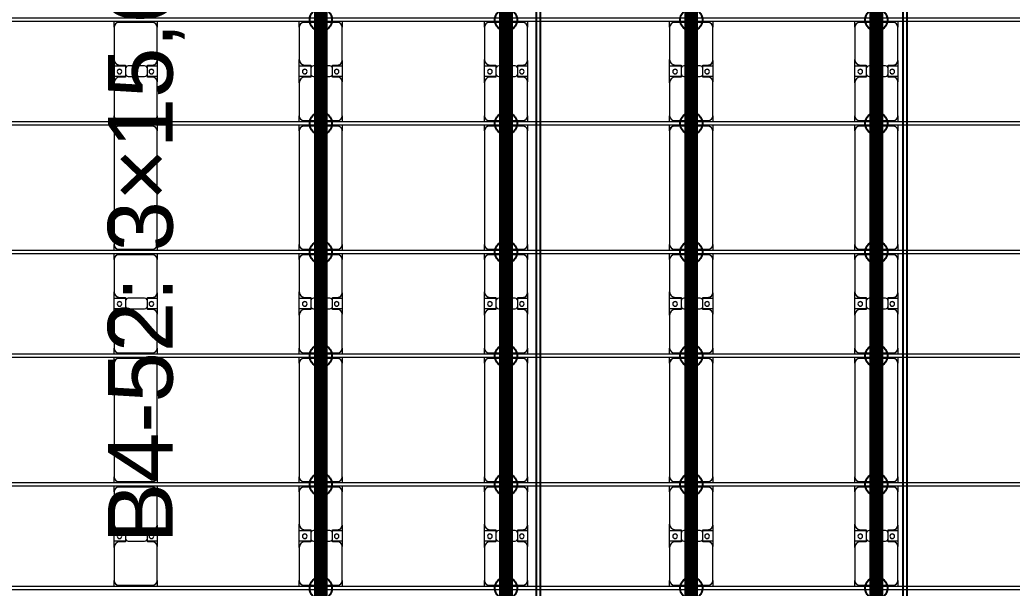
# Model space of a CAD drawing. Header units: millimetres. Extents: x -178706 to 107777, y -87310 to 933.
# Drawn here: x -14141 to -3425, y -75261 to -69121 of the extents above; entities that cross this region are included whole.
import ezdxf

# ---------------------------------------------------------------- set-up
doc = ezdxf.new("R2010")
doc.units = ezdxf.units.MM
doc.layers.add('A-GENM', color=13, linetype='Continuous', lineweight=9)
doc.layers.add('S-BEAM', color=12, linetype='Continuous', lineweight=9)
doc.layers.add('GC-GHI CHU', color=2, linetype='Continuous')
doc.layers.add('GC-HOP 40x60 GIA CUONG', color=1, linetype='Continuous')
doc.styles.add('GC_VN', font='arial.ttf')

# ---------------------------------------------------------------- blocks, each defined once
blk = doc.blocks.new('Dai phao do pin - DẢI PHAO ĐỠ PIN-15891-BỐ TRÍ KHUNG KẾT CẤU BÈ PIN 04')
at = {"layer": 'A-GENM', "color": 7}
for p, q in [((709, 242), (770, 242)), ((1130, 242), (770, 242)), ((1130, 242), (1312, 242)), ((1198, 242), (1380, 242)), ((1198, 118), (1198, 242)), ((1312, 242), (1312, 118)), ((1730, 242), (1380, 242)), ((1730, 242), (1789, 242)), ((1829, 242), (1890, 242)), ((3120, 242), (1890, 242)), ((3120, 242), (3179, 242)), ((3219, 242), (3280, 242)), ((3640, 242), (3280, 242)), ((3640, 242), (3822, 242)), ((3708, 242), (3890, 242)), ((3708, 118), (3708, 242)), ((3822, 242), (3822, 118)), ((4240, 242), (3890, 242)), ((4240, 242), (4299, 242)), ((4339, 242), (4400, 242)), ((5630, 242), (4400, 242)), ((5630, 242), (5689, 242)), ((5729, 242), (5790, 242)), ((6150, 242), (5790, 242)), ((6150, 242), (6332, 242)), ((6218, 242), (6400, 242)), ((6218, 118), (6218, 242)), ((6332, 242), (6332, 118)), ((6750, 242), (6400, 242)), ((6750, 242), (6809, 242)), ((720, 192), (720, -173)), ((1190, 118), (1190, 182)), ((1282, 118), (1190, 118)), ((1320, 118), (1228, 118)), ((1320, 182), (1320, 118)), ((1780, -173), (1780, 192)), ((1840, 192), (1840, -173)), ((3170, -173), (3170, 192)), ((3230, 192), (3230, -173)), ((3700, 118), (3700, 182)), ((3792, 118), (3700, 118)), ((3830, 118), (3738, 118)), ((3830, 182), (3830, 118)), ((4290, -173), (4290, 192)), ((4350, 192), (4350, -173)), ((5680, -173), (5680, 192)), ((5740, 192), (5740, -173)), ((6210, 118), (6210, 182)), ((6302, 118), (6210, 118)), ((6340, 118), (6248, 118)), ((6340, 182), (6340, 118)), ((6800, -173), (6800, 192)), ((1198, 88), (1198, -88)), ((1312, -88), (1312, 88)), ((3708, 88), (3708, -88)), ((3822, -88), (3822, 88)), ((6218, 88), (6218, -88)), ((6332, -88), (6332, 88)), ((1190, -173), (1190, -118)), ((1190, -118), (1282, -118)), ((1198, -223), (1198, -118)), ((1228, -118), (1320, -118)), ((1312, -118), (1312, -223)), ((1320, -118), (1320, -173)), ((3700, -173), (3700, -118)), ((3700, -118), (3792, -118)), ((3708, -223), (3708, -118)), ((3738, -118), (3830, -118)), ((3822, -118), (3822, -223)), ((3830, -118), (3830, -173)), ((6210, -173), (6210, -118)), ((6210, -118), (6302, -118)), ((6218, -223), (6218, -118)), ((6248, -118), (6340, -118)), ((6332, -118), (6332, -223)), ((6340, -118), (6340, -173)), ((770, -223), (709, -223)), ((770, -223), (1140, -223)), ((1312, -223), (1140, -223)), ((1370, -223), (1198, -223)), ((1370, -223), (1730, -223)), ((1789, -223), (1730, -223)), ((1890, -223), (1829, -223)), ((1890, -223), (3120, -223)), ((3179, -223), (3120, -223)), ((3280, -223), (3219, -223)), ((3280, -223), (3650, -223)), ((3822, -223), (3650, -223)), ((3880, -223), (3708, -223)), ((3880, -223), (4240, -223)), ((4299, -223), (4240, -223)), ((4400, -223), (4339, -223)), ((4400, -223), (5630, -223)), ((5689, -223), (5630, -223)), ((5790, -223), (5729, -223)), ((5790, -223), (6160, -223)), ((6332, -223), (6160, -223)), ((6390, -223), (6218, -223)), ((6390, -223), (6750, -223)), ((6809, -223), (6750, -223))]:
    blk.add_line(p, q, dxfattribs=at)
for centre, radius, start, end in [((770, 192), 50, 90, 180), ((770, 192), 50, 135, 180), ((1130, 182), 60, 360, 90), ((1380, 182), 60, 90, 180), ((1730, 192), 50, 360, 90), ((1730, 192), 50, 360, 45), ((1890, 192), 50, 90, 180), ((1890, 192), 50, 105, 180), ((3120, 192), 50, 360, 90), ((3120, 192), 50, 15, 90), ((3280, 192), 50, 90, 180), ((3280, 192), 50, 135, 180), ((3640, 182), 60, 360, 90), ((3890, 182), 60, 90, 180), ((4240, 192), 50, 360, 90), ((4240, 192), 50, 360, 45), ((4400, 192), 50, 90, 180), ((4400, 192), 50, 105, 180), ((5630, 192), 50, 360, 90), ((5630, 192), 50, 15, 90), ((5790, 192), 50, 90, 180), ((5790, 192), 50, 135, 180), ((6150, 182), 60, 360, 90), ((6400, 182), 60, 90, 180), ((6750, 192), 50, 360, 90), ((6750, 192), 50, 360, 45), ((1130, 182), 60, 360, 30), ((1228, 88), 30, 90, 180), ((1249, 183), 25, 0, 180), ((1249, 183), 25, 180, 0), ((1251, 183), 25, 0, 180), ((1251, 183), 25, 180, 0), ((1282, 88), 30, 360, 90), ((1380, 182), 60, 150, 180), ((3640, 182), 60, 360, 30), ((3738, 88), 30, 90, 180), ((3759, 183), 25, 360, 180), ((3759, 183), 25, 180, 0), ((3761, 183), 25, 0, 180), ((3761, 183), 25, 180, 0), ((3792, 88), 30, 360, 90), ((3890, 182), 60, 150, 180), ((6150, 182), 60, 360, 30), ((6248, 88), 30, 90, 180), ((6269, 183), 25, 360, 180), ((6269, 183), 25, 180, 0), ((6271, 183), 25, 0, 180), ((6271, 183), 25, 180, 360), ((6302, 88), 30, 0, 90), ((6400, 182), 60, 150, 180), ((1228, -88), 30, 180, 270), ((1282, -88), 30, 270, 360), ((3738, -88), 30, 180, 270), ((3792, -88), 30, 270, 360), ((6248, -88), 30, 180, 270), ((6302, -88), 30, 270, 0), ((770, -173), 50, 180, 270), ((770, -173), 50, 180, 225), ((1140, -173), 50, 270, 360), ((1140, -173), 50, 315, 360), ((1249, -162), 25, 360, 180), ((1249, -162), 25, 180, 360), ((1251, -162), 25, 0, 180), ((1251, -162), 25, 180, 0), ((1370, -173), 50, 180, 270), ((1370, -173), 50, 180, 225), ((1730, -173), 50, 270, 360), ((1730, -173), 50, 315, 360), ((1890, -173), 50, 180, 270), ((1890, -173), 50, 180, 270), ((3120, -173), 50, 270, 360), ((3120, -173), 50, 285, 360), ((3280, -173), 50, 180, 270), ((3280, -173), 50, 180, 225), ((3650, -173), 50, 270, 360), ((3650, -173), 50, 315, 360), ((3759, -162), 25, 0, 180), ((3759, -162), 25, 180, 0), ((3761, -162), 25, 0, 180), ((3761, -162), 25, 180, 360), ((3880, -173), 50, 180, 270), ((3880, -173), 50, 180, 225), ((4240, -173), 50, 270, 360), ((4240, -173), 50, 315, 360), ((4400, -173), 50, 180, 270), ((4400, -173), 50, 180, 270), ((5630, -173), 50, 270, 0), ((5630, -173), 50, 285, 360), ((5790, -173), 50, 180, 270), ((5790, -173), 50, 180, 225), ((6160, -173), 50, 270, 360), ((6160, -173), 50, 315, 360), ((6269, -162), 25, 0, 180), ((6269, -162), 25, 180, 0), ((6271, -162), 25, 0, 180), ((6271, -162), 25, 180, 0), ((6390, -173), 50, 180, 270), ((6390, -173), 50, 180, 225), ((6750, -173), 50, 270, 360), ((6750, -173), 50, 315, 360)]:
    blk.add_arc(centre, radius, start, end, dxfattribs=at)
blk = doc.blocks.new('Dai phao do pin - DẢI PHAO ĐỠ PIN-V60-BỐ TRÍ KHUNG KẾT CẤU BÈ PIN 04')
at = {"layer": 'A-GENM', "color": 7}
for p, q in [((709, 242), (770, 242)), ((1130, 242), (770, 242)), ((1130, 242), (1312, 242)), ((1198, 242), (1380, 242)), ((1198, 118), (1198, 242)), ((1312, 242), (1312, 118)), ((1730, 242), (1380, 242)), ((1730, 242), (1789, 242)), ((1829, 242), (1890, 242)), ((3120, 242), (1890, 242)), ((3120, 242), (3179, 242)), ((3219, 242), (3280, 242)), ((3640, 242), (3280, 242)), ((3640, 242), (3822, 242)), ((3708, 242), (3890, 242)), ((3708, 118), (3708, 242)), ((3822, 242), (3822, 118)), ((4240, 242), (3890, 242)), ((4240, 242), (4299, 242)), ((4339, 242), (4400, 242)), ((5630, 242), (4400, 242)), ((5630, 242), (5689, 242)), ((5729, 242), (5790, 242)), ((6150, 242), (5790, 242)), ((6150, 242), (6332, 242)), ((6218, 242), (6400, 242)), ((6218, 118), (6218, 242)), ((6332, 242), (6332, 118)), ((6750, 242), (6400, 242)), ((6750, 242), (6809, 242)), ((720, 192), (720, -173)), ((1190, 118), (1190, 182)), ((1282, 118), (1190, 118)), ((1320, 118), (1228, 118)), ((1320, 182), (1320, 118)), ((1780, -173), (1780, 192)), ((1840, 192), (1840, -173)), ((3170, -173), (3170, 192)), ((3230, 192), (3230, -173)), ((3700, 118), (3700, 182)), ((3792, 118), (3700, 118)), ((3830, 118), (3738, 118)), ((3830, 182), (3830, 118)), ((4290, -173), (4290, 192)), ((4350, 192), (4350, -173)), ((5680, -173), (5680, 192)), ((5740, 192), (5740, -173)), ((6210, 118), (6210, 182)), ((6302, 118), (6210, 118)), ((6340, 118), (6248, 118)), ((6340, 182), (6340, 118)), ((6800, -173), (6800, 192)), ((1198, 88), (1198, -88)), ((1312, -88), (1312, 88)), ((3708, 88), (3708, -88)), ((3822, -88), (3822, 88)), ((6218, 88), (6218, -88)), ((6332, -88), (6332, 88)), ((1190, -173), (1190, -118)), ((1190, -118), (1282, -118)), ((1198, -223), (1198, -118)), ((1228, -118), (1320, -118)), ((1312, -118), (1312, -223)), ((1320, -118), (1320, -173)), ((3700, -173), (3700, -118)), ((3700, -118), (3792, -118)), ((3708, -223), (3708, -118)), ((3738, -118), (3830, -118)), ((3822, -118), (3822, -223)), ((3830, -118), (3830, -173)), ((6210, -173), (6210, -118)), ((6210, -118), (6302, -118)), ((6218, -223), (6218, -118)), ((6248, -118), (6340, -118)), ((6332, -118), (6332, -223)), ((6340, -118), (6340, -173)), ((770, -223), (709, -223)), ((770, -223), (1140, -223)), ((1312, -223), (1140, -223)), ((1370, -223), (1198, -223)), ((1370, -223), (1730, -223)), ((1789, -223), (1730, -223)), ((1890, -223), (1829, -223)), ((1890, -223), (3120, -223)), ((3179, -223), (3120, -223)), ((3280, -223), (3219, -223)), ((3280, -223), (3650, -223)), ((3822, -223), (3650, -223)), ((3880, -223), (3708, -223)), ((3880, -223), (4240, -223)), ((4299, -223), (4240, -223)), ((4400, -223), (4339, -223)), ((4400, -223), (5630, -223)), ((5689, -223), (5630, -223)), ((5790, -223), (5729, -223)), ((5790, -223), (6160, -223)), ((6332, -223), (6160, -223)), ((6390, -223), (6218, -223)), ((6390, -223), (6750, -223)), ((6809, -223), (6750, -223))]:
    blk.add_line(p, q, dxfattribs=at)
for centre, radius, start, end in [((770, 192), 50, 90, 180), ((770, 192), 50, 135, 180), ((1130, 182), 60, 360, 90), ((1380, 182), 60, 90, 180), ((1730, 192), 50, 360, 90), ((1730, 192), 50, 360, 45), ((1890, 192), 50, 90, 180), ((1890, 192), 50, 105, 180), ((3120, 192), 50, 360, 90), ((3120, 192), 50, 15, 90), ((3280, 192), 50, 90, 180), ((3280, 192), 50, 135, 180), ((3640, 182), 60, 360, 90), ((3890, 182), 60, 90, 180), ((4240, 192), 50, 360, 90), ((4240, 192), 50, 360, 45), ((4400, 192), 50, 90, 180), ((4400, 192), 50, 105, 180), ((5630, 192), 50, 360, 90), ((5630, 192), 50, 15, 90), ((5790, 192), 50, 90, 180), ((5790, 192), 50, 135, 180), ((6150, 182), 60, 360, 90), ((6400, 182), 60, 90, 180), ((6750, 192), 50, 360, 90), ((6750, 192), 50, 360, 45), ((1130, 182), 60, 360, 30), ((1228, 88), 30, 90, 180), ((1249, 183), 25, 0, 180), ((1249, 183), 25, 180, 0), ((1251, 183), 25, 0, 180), ((1251, 183), 25, 180, 0), ((1282, 88), 30, 360, 90), ((1380, 182), 60, 150, 180), ((3640, 182), 60, 360, 30), ((3738, 88), 30, 90, 180), ((3759, 183), 25, 360, 180), ((3759, 183), 25, 180, 0), ((3761, 183), 25, 0, 180), ((3761, 183), 25, 180, 0), ((3792, 88), 30, 360, 90), ((3890, 182), 60, 150, 180), ((6150, 182), 60, 360, 30), ((6248, 88), 30, 90, 180), ((6269, 183), 25, 360, 180), ((6269, 183), 25, 180, 0), ((6271, 183), 25, 0, 180), ((6271, 183), 25, 180, 360), ((6302, 88), 30, 0, 90), ((6400, 182), 60, 150, 180), ((1228, -88), 30, 180, 270), ((1282, -88), 30, 270, 360), ((3738, -88), 30, 180, 270), ((3792, -88), 30, 270, 360), ((6248, -88), 30, 180, 270), ((6302, -88), 30, 270, 0), ((770, -173), 50, 180, 270), ((770, -173), 50, 180, 225), ((1140, -173), 50, 270, 360), ((1140, -173), 50, 315, 360), ((1249, -162), 25, 360, 180), ((1249, -162), 25, 180, 360), ((1251, -162), 25, 0, 180), ((1251, -162), 25, 180, 0), ((1370, -173), 50, 180, 270), ((1370, -173), 50, 180, 225), ((1730, -173), 50, 270, 360), ((1730, -173), 50, 315, 360), ((1890, -173), 50, 180, 270), ((1890, -173), 50, 180, 270), ((3120, -173), 50, 270, 360), ((3120, -173), 50, 285, 360), ((3280, -173), 50, 180, 270), ((3280, -173), 50, 180, 225), ((3650, -173), 50, 270, 360), ((3650, -173), 50, 315, 360), ((3759, -162), 25, 0, 180), ((3759, -162), 25, 180, 0), ((3761, -162), 25, 0, 180), ((3761, -162), 25, 180, 360), ((3880, -173), 50, 180, 270), ((3880, -173), 50, 180, 225), ((4240, -173), 50, 270, 360), ((4240, -173), 50, 315, 360), ((4400, -173), 50, 180, 270), ((4400, -173), 50, 180, 270), ((5630, -173), 50, 270, 0), ((5630, -173), 50, 285, 360), ((5790, -173), 50, 180, 270), ((5790, -173), 50, 180, 225), ((6160, -173), 50, 270, 360), ((6160, -173), 50, 315, 360), ((6269, -162), 25, 0, 180), ((6269, -162), 25, 180, 0), ((6271, -162), 25, 0, 180), ((6271, -162), 25, 180, 0), ((6390, -173), 50, 180, 270), ((6390, -173), 50, 180, 225), ((6750, -173), 50, 270, 360), ((6750, -173), 50, 315, 360)]:
    blk.add_arc(centre, radius, start, end, dxfattribs=at)
blk = doc.blocks.new('Dai phao do pin - DẢI PHAO ĐỠ PIN-V61-BỐ TRÍ KHUNG KẾT CẤU BÈ PIN 04')
at = {"layer": 'A-GENM', "color": 7}
for p, q in [((709, 242), (770, 242)), ((1130, 242), (770, 242)), ((1130, 242), (1312, 242)), ((1198, 242), (1380, 242)), ((1198, 118), (1198, 242)), ((1312, 242), (1312, 118)), ((1730, 242), (1380, 242)), ((1730, 242), (1789, 242)), ((1829, 242), (1890, 242)), ((3120, 242), (1890, 242)), ((3120, 242), (3179, 242)), ((3219, 242), (3280, 242)), ((3640, 242), (3280, 242)), ((3640, 242), (3822, 242)), ((3708, 242), (3890, 242)), ((3708, 118), (3708, 242)), ((3822, 242), (3822, 118)), ((4240, 242), (3890, 242)), ((4240, 242), (4299, 242)), ((4339, 242), (4400, 242)), ((5630, 242), (4400, 242)), ((5630, 242), (5689, 242)), ((5729, 242), (5790, 242)), ((6150, 242), (5790, 242)), ((6150, 242), (6332, 242)), ((6218, 242), (6400, 242)), ((6218, 118), (6218, 242)), ((6332, 242), (6332, 118)), ((6750, 242), (6400, 242)), ((6750, 242), (6809, 242)), ((720, 192), (720, -173)), ((1190, 118), (1190, 182)), ((1282, 118), (1190, 118)), ((1320, 118), (1228, 118)), ((1320, 182), (1320, 118)), ((1780, -173), (1780, 192)), ((1840, 192), (1840, -173)), ((3170, -173), (3170, 192)), ((3230, 192), (3230, -173)), ((3700, 118), (3700, 182)), ((3792, 118), (3700, 118)), ((3830, 118), (3738, 118)), ((3830, 182), (3830, 118)), ((4290, -173), (4290, 192)), ((4350, 192), (4350, -173)), ((5680, -173), (5680, 192)), ((5740, 192), (5740, -173)), ((6210, 118), (6210, 182)), ((6302, 118), (6210, 118)), ((6340, 118), (6248, 118)), ((6340, 182), (6340, 118)), ((6800, -173), (6800, 192)), ((1198, 88), (1198, -88)), ((1312, -88), (1312, 88)), ((3708, 88), (3708, -88)), ((3822, -88), (3822, 88)), ((6218, 88), (6218, -88)), ((6332, -88), (6332, 88)), ((1190, -173), (1190, -118)), ((1190, -118), (1282, -118)), ((1198, -223), (1198, -118)), ((1228, -118), (1320, -118)), ((1312, -118), (1312, -223)), ((1320, -118), (1320, -173)), ((3700, -173), (3700, -118)), ((3700, -118), (3792, -118)), ((3708, -223), (3708, -118)), ((3738, -118), (3830, -118)), ((3822, -118), (3822, -223)), ((3830, -118), (3830, -173)), ((6210, -173), (6210, -118)), ((6210, -118), (6302, -118)), ((6218, -223), (6218, -118)), ((6248, -118), (6340, -118)), ((6332, -118), (6332, -223)), ((6340, -118), (6340, -173)), ((770, -223), (709, -223)), ((770, -223), (1140, -223)), ((1312, -223), (1140, -223)), ((1370, -223), (1198, -223)), ((1370, -223), (1730, -223)), ((1789, -223), (1730, -223)), ((1890, -223), (1829, -223)), ((1890, -223), (3120, -223)), ((3179, -223), (3120, -223)), ((3280, -223), (3219, -223)), ((3280, -223), (3650, -223)), ((3822, -223), (3650, -223)), ((3880, -223), (3708, -223)), ((3880, -223), (4240, -223)), ((4299, -223), (4240, -223)), ((4400, -223), (4339, -223)), ((4400, -223), (5630, -223)), ((5689, -223), (5630, -223)), ((5790, -223), (5729, -223)), ((5790, -223), (6160, -223)), ((6332, -223), (6160, -223)), ((6390, -223), (6218, -223)), ((6390, -223), (6750, -223)), ((6809, -223), (6750, -223))]:
    blk.add_line(p, q, dxfattribs=at)
for centre, radius, start, end in [((770, 192), 50, 90, 180), ((770, 192), 50, 135, 180), ((1130, 182), 60, 360, 90), ((1380, 182), 60, 90, 180), ((1730, 192), 50, 360, 90), ((1730, 192), 50, 360, 45), ((1890, 192), 50, 90, 180), ((1890, 192), 50, 105, 180), ((3120, 192), 50, 360, 90), ((3120, 192), 50, 15, 90), ((3280, 192), 50, 90, 180), ((3280, 192), 50, 135, 180), ((3640, 182), 60, 360, 90), ((3890, 182), 60, 90, 180), ((4240, 192), 50, 360, 90), ((4240, 192), 50, 360, 45), ((4400, 192), 50, 90, 180), ((4400, 192), 50, 105, 180), ((5630, 192), 50, 360, 90), ((5630, 192), 50, 15, 90), ((5790, 192), 50, 90, 180), ((5790, 192), 50, 135, 180), ((6150, 182), 60, 360, 90), ((6400, 182), 60, 90, 180), ((6750, 192), 50, 360, 90), ((6750, 192), 50, 360, 45), ((1130, 182), 60, 360, 30), ((1228, 88), 30, 90, 180), ((1249, 183), 25, 0, 180), ((1249, 183), 25, 180, 0), ((1251, 183), 25, 0, 180), ((1251, 183), 25, 180, 0), ((1282, 88), 30, 360, 90), ((1380, 182), 60, 150, 180), ((3640, 182), 60, 360, 30), ((3738, 88), 30, 90, 180), ((3759, 183), 25, 360, 180), ((3759, 183), 25, 180, 0), ((3761, 183), 25, 0, 180), ((3761, 183), 25, 180, 0), ((3792, 88), 30, 360, 90), ((3890, 182), 60, 150, 180), ((6150, 182), 60, 360, 30), ((6248, 88), 30, 90, 180), ((6269, 183), 25, 360, 180), ((6269, 183), 25, 180, 0), ((6271, 183), 25, 0, 180), ((6271, 183), 25, 180, 360), ((6302, 88), 30, 0, 90), ((6400, 182), 60, 150, 180), ((1228, -88), 30, 180, 270), ((1282, -88), 30, 270, 360), ((3738, -88), 30, 180, 270), ((3792, -88), 30, 270, 360), ((6248, -88), 30, 180, 270), ((6302, -88), 30, 270, 0), ((770, -173), 50, 180, 270), ((770, -173), 50, 180, 225), ((1140, -173), 50, 270, 360), ((1140, -173), 50, 315, 360), ((1249, -162), 25, 360, 180), ((1249, -162), 25, 180, 360), ((1251, -162), 25, 0, 180), ((1251, -162), 25, 180, 0), ((1370, -173), 50, 180, 270), ((1370, -173), 50, 180, 225), ((1730, -173), 50, 270, 360), ((1730, -173), 50, 315, 360), ((1890, -173), 50, 180, 270), ((1890, -173), 50, 180, 270), ((3120, -173), 50, 270, 360), ((3120, -173), 50, 285, 360), ((3280, -173), 50, 180, 270), ((3280, -173), 50, 180, 225), ((3650, -173), 50, 270, 360), ((3650, -173), 50, 315, 360), ((3759, -162), 25, 0, 180), ((3759, -162), 25, 180, 0), ((3761, -162), 25, 0, 180), ((3761, -162), 25, 180, 360), ((3880, -173), 50, 180, 270), ((3880, -173), 50, 180, 225), ((4240, -173), 50, 270, 360), ((4240, -173), 50, 315, 360), ((4400, -173), 50, 180, 270), ((4400, -173), 50, 180, 270), ((5630, -173), 50, 270, 0), ((5630, -173), 50, 285, 360), ((5790, -173), 50, 180, 270), ((5790, -173), 50, 180, 225), ((6160, -173), 50, 270, 360), ((6160, -173), 50, 315, 360), ((6269, -162), 25, 0, 180), ((6269, -162), 25, 180, 0), ((6271, -162), 25, 0, 180), ((6271, -162), 25, 180, 0), ((6390, -173), 50, 180, 270), ((6390, -173), 50, 180, 225), ((6750, -173), 50, 270, 360), ((6750, -173), 50, 315, 360)]:
    blk.add_arc(centre, radius, start, end, dxfattribs=at)
blk = doc.blocks.new('Dai phao do pin - DẢI PHAO ĐỠ PIN-V62-BỐ TRÍ KHUNG KẾT CẤU BÈ PIN 04')
at = {"layer": 'A-GENM', "color": 7}
for p, q in [((709, 242), (770, 242)), ((1130, 242), (770, 242)), ((1130, 242), (1312, 242)), ((1198, 242), (1380, 242)), ((1198, 118), (1198, 242)), ((1312, 242), (1312, 118)), ((1730, 242), (1380, 242)), ((1730, 242), (1789, 242)), ((1829, 242), (1890, 242)), ((3120, 242), (1890, 242)), ((3120, 242), (3179, 242)), ((3219, 242), (3280, 242)), ((3640, 242), (3280, 242)), ((3640, 242), (3822, 242)), ((3708, 242), (3890, 242)), ((3708, 118), (3708, 242)), ((3822, 242), (3822, 118)), ((4240, 242), (3890, 242)), ((4240, 242), (4299, 242)), ((4339, 242), (4400, 242)), ((5630, 242), (4400, 242)), ((5630, 242), (5689, 242)), ((5729, 242), (5790, 242)), ((6150, 242), (5790, 242)), ((6150, 242), (6332, 242)), ((6218, 242), (6400, 242)), ((6218, 118), (6218, 242)), ((6332, 242), (6332, 118)), ((6750, 242), (6400, 242)), ((6750, 242), (6809, 242)), ((720, 192), (720, -173)), ((1190, 118), (1190, 182)), ((1282, 118), (1190, 118)), ((1320, 118), (1228, 118)), ((1320, 182), (1320, 118)), ((1780, -173), (1780, 192)), ((1840, 192), (1840, -173)), ((3170, -173), (3170, 192)), ((3230, 192), (3230, -173)), ((3700, 118), (3700, 182)), ((3792, 118), (3700, 118)), ((3830, 118), (3738, 118)), ((3830, 182), (3830, 118)), ((4290, -173), (4290, 192)), ((4350, 192), (4350, -173)), ((5680, -173), (5680, 192)), ((5740, 192), (5740, -173)), ((6210, 118), (6210, 182)), ((6302, 118), (6210, 118)), ((6340, 118), (6248, 118)), ((6340, 182), (6340, 118)), ((6800, -173), (6800, 192)), ((1198, 88), (1198, -88)), ((1312, -88), (1312, 88)), ((3708, 88), (3708, -88)), ((3822, -88), (3822, 88)), ((6218, 88), (6218, -88)), ((6332, -88), (6332, 88)), ((1190, -173), (1190, -118)), ((1190, -118), (1282, -118)), ((1198, -223), (1198, -118)), ((1228, -118), (1320, -118)), ((1312, -118), (1312, -223)), ((1320, -118), (1320, -173)), ((3700, -173), (3700, -118)), ((3700, -118), (3792, -118)), ((3708, -223), (3708, -118)), ((3738, -118), (3830, -118)), ((3822, -118), (3822, -223)), ((3830, -118), (3830, -173)), ((6210, -173), (6210, -118)), ((6210, -118), (6302, -118)), ((6218, -223), (6218, -118)), ((6248, -118), (6340, -118)), ((6332, -118), (6332, -223)), ((6340, -118), (6340, -173)), ((770, -223), (709, -223)), ((770, -223), (1140, -223)), ((1312, -223), (1140, -223)), ((1370, -223), (1198, -223)), ((1370, -223), (1730, -223)), ((1789, -223), (1730, -223)), ((1890, -223), (1829, -223)), ((1890, -223), (3120, -223)), ((3179, -223), (3120, -223)), ((3280, -223), (3219, -223)), ((3280, -223), (3650, -223)), ((3822, -223), (3650, -223)), ((3880, -223), (3708, -223)), ((3880, -223), (4240, -223)), ((4299, -223), (4240, -223)), ((4400, -223), (4339, -223)), ((4400, -223), (5630, -223)), ((5689, -223), (5630, -223)), ((5790, -223), (5729, -223)), ((5790, -223), (6160, -223)), ((6332, -223), (6160, -223)), ((6390, -223), (6218, -223)), ((6390, -223), (6750, -223)), ((6809, -223), (6750, -223))]:
    blk.add_line(p, q, dxfattribs=at)
for centre, radius, start, end in [((770, 192), 50, 90, 180), ((770, 192), 50, 135, 180), ((1130, 182), 60, 360, 90), ((1380, 182), 60, 90, 180), ((1730, 192), 50, 360, 90), ((1730, 192), 50, 360, 45), ((1890, 192), 50, 90, 180), ((1890, 192), 50, 105, 180), ((3120, 192), 50, 360, 90), ((3120, 192), 50, 15, 90), ((3280, 192), 50, 90, 180), ((3280, 192), 50, 135, 180), ((3640, 182), 60, 360, 90), ((3890, 182), 60, 90, 180), ((4240, 192), 50, 360, 90), ((4240, 192), 50, 360, 45), ((4400, 192), 50, 90, 180), ((4400, 192), 50, 105, 180), ((5630, 192), 50, 360, 90), ((5630, 192), 50, 15, 90), ((5790, 192), 50, 90, 180), ((5790, 192), 50, 135, 180), ((6150, 182), 60, 360, 90), ((6400, 182), 60, 90, 180), ((6750, 192), 50, 360, 90), ((6750, 192), 50, 360, 45), ((1130, 182), 60, 360, 30), ((1228, 88), 30, 90, 180), ((1249, 183), 25, 0, 180), ((1249, 183), 25, 180, 0), ((1251, 183), 25, 0, 180), ((1251, 183), 25, 180, 0), ((1282, 88), 30, 360, 90), ((1380, 182), 60, 150, 180), ((3640, 182), 60, 360, 30), ((3738, 88), 30, 90, 180), ((3759, 183), 25, 360, 180), ((3759, 183), 25, 180, 0), ((3761, 183), 25, 0, 180), ((3761, 183), 25, 180, 0), ((3792, 88), 30, 360, 90), ((3890, 182), 60, 150, 180), ((6150, 182), 60, 360, 30), ((6248, 88), 30, 90, 180), ((6269, 183), 25, 360, 180), ((6269, 183), 25, 180, 0), ((6271, 183), 25, 0, 180), ((6271, 183), 25, 180, 360), ((6302, 88), 30, 0, 90), ((6400, 182), 60, 150, 180), ((1228, -88), 30, 180, 270), ((1282, -88), 30, 270, 360), ((3738, -88), 30, 180, 270), ((3792, -88), 30, 270, 360), ((6248, -88), 30, 180, 270), ((6302, -88), 30, 270, 0), ((770, -173), 50, 180, 270), ((770, -173), 50, 180, 225), ((1140, -173), 50, 270, 360), ((1140, -173), 50, 315, 360), ((1249, -162), 25, 360, 180), ((1249, -162), 25, 180, 360), ((1251, -162), 25, 0, 180), ((1251, -162), 25, 180, 0), ((1370, -173), 50, 180, 270), ((1370, -173), 50, 180, 225), ((1730, -173), 50, 270, 360), ((1730, -173), 50, 315, 360), ((1890, -173), 50, 180, 270), ((1890, -173), 50, 180, 270), ((3120, -173), 50, 270, 360), ((3120, -173), 50, 285, 360), ((3280, -173), 50, 180, 270), ((3280, -173), 50, 180, 225), ((3650, -173), 50, 270, 360), ((3650, -173), 50, 315, 360), ((3759, -162), 25, 0, 180), ((3759, -162), 25, 180, 0), ((3761, -162), 25, 0, 180), ((3761, -162), 25, 180, 360), ((3880, -173), 50, 180, 270), ((3880, -173), 50, 180, 225), ((4240, -173), 50, 270, 360), ((4240, -173), 50, 315, 360), ((4400, -173), 50, 180, 270), ((4400, -173), 50, 180, 270), ((5630, -173), 50, 270, 0), ((5630, -173), 50, 285, 360), ((5790, -173), 50, 180, 270), ((5790, -173), 50, 180, 225), ((6160, -173), 50, 270, 360), ((6160, -173), 50, 315, 360), ((6269, -162), 25, 0, 180), ((6269, -162), 25, 180, 0), ((6271, -162), 25, 0, 180), ((6271, -162), 25, 180, 0), ((6390, -173), 50, 180, 270), ((6390, -173), 50, 180, 225), ((6750, -173), 50, 270, 360), ((6750, -173), 50, 315, 360)]:
    blk.add_arc(centre, radius, start, end, dxfattribs=at)
blk = doc.blocks.new('Dai phao do pin - DẢI PHAO ĐỠ PIN-V63-BỐ TRÍ KHUNG KẾT CẤU BÈ PIN 04')
at = {"layer": 'A-GENM', "color": 7}
for p, q in [((709, 242), (770, 242)), ((1130, 242), (770, 242)), ((1130, 242), (1312, 242)), ((1198, 242), (1380, 242)), ((1198, 118), (1198, 242)), ((1312, 242), (1312, 118)), ((1730, 242), (1380, 242)), ((1730, 242), (1789, 242)), ((1829, 242), (1890, 242)), ((3120, 242), (1890, 242)), ((3120, 242), (3179, 242)), ((3219, 242), (3280, 242)), ((3640, 242), (3280, 242)), ((3640, 242), (3822, 242)), ((3708, 242), (3890, 242)), ((3708, 118), (3708, 242)), ((3822, 242), (3822, 118)), ((4240, 242), (3890, 242)), ((4240, 242), (4299, 242)), ((4339, 242), (4400, 242)), ((5630, 242), (4400, 242)), ((5630, 242), (5689, 242)), ((5729, 242), (5790, 242)), ((6150, 242), (5790, 242)), ((6150, 242), (6332, 242)), ((6218, 242), (6400, 242)), ((6218, 118), (6218, 242)), ((6332, 242), (6332, 118)), ((6750, 242), (6400, 242)), ((6750, 242), (6809, 242)), ((720, 192), (720, -173)), ((1190, 118), (1190, 182)), ((1282, 118), (1190, 118)), ((1320, 118), (1228, 118)), ((1320, 182), (1320, 118)), ((1780, -173), (1780, 192)), ((1840, 192), (1840, -173)), ((3170, -173), (3170, 192)), ((3230, 192), (3230, -173)), ((3700, 118), (3700, 182)), ((3792, 118), (3700, 118)), ((3830, 118), (3738, 118)), ((3830, 182), (3830, 118)), ((4290, -173), (4290, 192)), ((4350, 192), (4350, -173)), ((5680, -173), (5680, 192)), ((5740, 192), (5740, -173)), ((6210, 118), (6210, 182)), ((6302, 118), (6210, 118)), ((6340, 118), (6248, 118)), ((6340, 182), (6340, 118)), ((6800, -173), (6800, 192)), ((1198, 88), (1198, -88)), ((1312, -88), (1312, 88)), ((3708, 88), (3708, -88)), ((3822, -88), (3822, 88)), ((6218, 88), (6218, -88)), ((6332, -88), (6332, 88)), ((1190, -173), (1190, -118)), ((1190, -118), (1282, -118)), ((1198, -223), (1198, -118)), ((1228, -118), (1320, -118)), ((1312, -118), (1312, -223)), ((1320, -118), (1320, -173)), ((3700, -173), (3700, -118)), ((3700, -118), (3792, -118)), ((3708, -223), (3708, -118)), ((3738, -118), (3830, -118)), ((3822, -118), (3822, -223)), ((3830, -118), (3830, -173)), ((6210, -173), (6210, -118)), ((6210, -118), (6302, -118)), ((6218, -223), (6218, -118)), ((6248, -118), (6340, -118)), ((6332, -118), (6332, -223)), ((6340, -118), (6340, -173)), ((770, -223), (709, -223)), ((770, -223), (1140, -223)), ((1312, -223), (1140, -223)), ((1370, -223), (1198, -223)), ((1370, -223), (1730, -223)), ((1789, -223), (1730, -223)), ((1890, -223), (1829, -223)), ((1890, -223), (3120, -223)), ((3179, -223), (3120, -223)), ((3280, -223), (3219, -223)), ((3280, -223), (3650, -223)), ((3822, -223), (3650, -223)), ((3880, -223), (3708, -223)), ((3880, -223), (4240, -223)), ((4299, -223), (4240, -223)), ((4400, -223), (4339, -223)), ((4400, -223), (5630, -223)), ((5689, -223), (5630, -223)), ((5790, -223), (5729, -223)), ((5790, -223), (6160, -223)), ((6332, -223), (6160, -223)), ((6390, -223), (6218, -223)), ((6390, -223), (6750, -223)), ((6809, -223), (6750, -223))]:
    blk.add_line(p, q, dxfattribs=at)
for centre, radius, start, end in [((770, 192), 50, 90, 180), ((770, 192), 50, 135, 180), ((1130, 182), 60, 360, 90), ((1380, 182), 60, 90, 180), ((1730, 192), 50, 360, 90), ((1730, 192), 50, 360, 45), ((1890, 192), 50, 90, 180), ((1890, 192), 50, 105, 180), ((3120, 192), 50, 360, 90), ((3120, 192), 50, 15, 90), ((3280, 192), 50, 90, 180), ((3280, 192), 50, 135, 180), ((3640, 182), 60, 360, 90), ((3890, 182), 60, 90, 180), ((4240, 192), 50, 360, 90), ((4240, 192), 50, 360, 45), ((4400, 192), 50, 90, 180), ((4400, 192), 50, 105, 180), ((5630, 192), 50, 360, 90), ((5630, 192), 50, 15, 90), ((5790, 192), 50, 90, 180), ((5790, 192), 50, 135, 180), ((6150, 182), 60, 360, 90), ((6400, 182), 60, 90, 180), ((6750, 192), 50, 360, 90), ((6750, 192), 50, 360, 45), ((1130, 182), 60, 360, 30), ((1228, 88), 30, 90, 180), ((1249, 183), 25, 0, 180), ((1249, 183), 25, 180, 0), ((1251, 183), 25, 0, 180), ((1251, 183), 25, 180, 0), ((1282, 88), 30, 360, 90), ((1380, 182), 60, 150, 180), ((3640, 182), 60, 360, 30), ((3738, 88), 30, 90, 180), ((3759, 183), 25, 360, 180), ((3759, 183), 25, 180, 0), ((3761, 183), 25, 0, 180), ((3761, 183), 25, 180, 0), ((3792, 88), 30, 360, 90), ((3890, 182), 60, 150, 180), ((6150, 182), 60, 360, 30), ((6248, 88), 30, 90, 180), ((6269, 183), 25, 360, 180), ((6269, 183), 25, 180, 0), ((6271, 183), 25, 0, 180), ((6271, 183), 25, 180, 360), ((6302, 88), 30, 0, 90), ((6400, 182), 60, 150, 180), ((1228, -88), 30, 180, 270), ((1282, -88), 30, 270, 360), ((3738, -88), 30, 180, 270), ((3792, -88), 30, 270, 360), ((6248, -88), 30, 180, 270), ((6302, -88), 30, 270, 0), ((770, -173), 50, 180, 270), ((770, -173), 50, 180, 225), ((1140, -173), 50, 270, 360), ((1140, -173), 50, 315, 360), ((1249, -162), 25, 360, 180), ((1249, -162), 25, 180, 360), ((1251, -162), 25, 0, 180), ((1251, -162), 25, 180, 0), ((1370, -173), 50, 180, 270), ((1370, -173), 50, 180, 225), ((1730, -173), 50, 270, 360), ((1730, -173), 50, 315, 360), ((1890, -173), 50, 180, 270), ((1890, -173), 50, 180, 270), ((3120, -173), 50, 270, 360), ((3120, -173), 50, 285, 360), ((3280, -173), 50, 180, 270), ((3280, -173), 50, 180, 225), ((3650, -173), 50, 270, 360), ((3650, -173), 50, 315, 360), ((3759, -162), 25, 0, 180), ((3759, -162), 25, 180, 0), ((3761, -162), 25, 0, 180), ((3761, -162), 25, 180, 360), ((3880, -173), 50, 180, 270), ((3880, -173), 50, 180, 225), ((4240, -173), 50, 270, 360), ((4240, -173), 50, 315, 360), ((4400, -173), 50, 180, 270), ((4400, -173), 50, 180, 270), ((5630, -173), 50, 270, 0), ((5630, -173), 50, 285, 360), ((5790, -173), 50, 180, 270), ((5790, -173), 50, 180, 225), ((6160, -173), 50, 270, 360), ((6160, -173), 50, 315, 360), ((6269, -162), 25, 0, 180), ((6269, -162), 25, 180, 0), ((6271, -162), 25, 0, 180), ((6271, -162), 25, 180, 0), ((6390, -173), 50, 180, 270), ((6390, -173), 50, 180, 225), ((6750, -173), 50, 270, 360), ((6750, -173), 50, 315, 360)]:
    blk.add_arc(centre, radius, start, end, dxfattribs=at)
blk = doc.blocks.new('Dầm C52 - Dầm C52-22346-BỐ TRÍ KHUNG KẾT CẤU BÈ PIN 04')
at = {"layer": 'S-BEAM', "color": 1}
for p, q in [((-87623, 20), (87623, 20)), ((87623, -20), (-87623, -20))]:
    blk.add_line(p, q, dxfattribs=at)
blk = doc.blocks.new('Dầm C52 - Hộp 40x60-15954-BỐ TRÍ KHUNG KẾT CẤU BÈ PIN 04')
at = {"layer": 'S-BEAM', "color": 3, "lineweight": 25}
for p, q in [((-20150, 20), (20150, 20)), ((20150, -20), (-20150, -20))]:
    blk.add_line(p, q, dxfattribs=at)
blk = doc.blocks.new('HOBANMONG_BEPIN 4_rvt-1-BỐ TRÍ KHUNG KẾT CẤU BÈ PIN 04')
at = {"layer": 'A-GENM', "color": 3, "lineweight": 25, "rotation": 90.00010434022374}
for name, p in [('Dai phao do pin - DẢI PHAO ĐỠ PIN-V63-BỐ TRÍ KHUNG KẾT CẤU BÈ PIN 04', (-12882, -75950)), ('Dai phao do pin - DẢI PHAO ĐỠ PIN-V62-BỐ TRÍ KHUNG KẾT CẤU BÈ PIN 04', (-10882, -75950)), ('Dai phao do pin - DẢI PHAO ĐỠ PIN-V61-BỐ TRÍ KHUNG KẾT CẤU BÈ PIN 04', (-8882, -75950)), ('Dai phao do pin - DẢI PHAO ĐỠ PIN-V60-BỐ TRÍ KHUNG KẾT CẤU BÈ PIN 04', (-6882, -75950)), ('Dai phao do pin - DẢI PHAO ĐỠ PIN-15891-BỐ TRÍ KHUNG KẾT CẤU BÈ PIN 04', (-4882, -75950))]:
    blk.add_blockref(name, p, dxfattribs=at)
at = {"layer": 'S-BEAM', "color": 3, "lineweight": 25}
for name, p, rotation in [('Dầm C52 - Hộp 40x60-15954-BỐ TRÍ KHUNG KẾT CẤU BÈ PIN 04', (-8542, -59637), 90.00010434022374), ('Dầm C52 - Hộp 40x60-15954-BỐ TRÍ KHUNG KẾT CẤU BÈ PIN 04', (-4583, -59661), 90.00010434022374), ('Dầm C52 - Dầm C52-22346-BỐ TRÍ KHUNG KẾT CẤU BÈ PIN 04', (-83815, -69121), 180.0001043386848), ('Dầm C52 - Dầm C52-22346-BỐ TRÍ KHUNG KẾT CẤU BÈ PIN 04', (-83812, -70241), 180.0001043386848), ('Dầm C52 - Dầm C52-22346-BỐ TRÍ KHUNG KẾT CẤU BÈ PIN 04', (-83809, -71631), 180.0001043386848), ('Dầm C52 - Dầm C52-22346-BỐ TRÍ KHUNG KẾT CẤU BÈ PIN 04', (-83805, -72751), 180.0001043386848), ('Dầm C52 - Dầm C52-22346-BỐ TRÍ KHUNG KẾT CẤU BÈ PIN 04', (-83802, -74141), 180.0001043386848), ('Dầm C52 - Dầm C52-22346-BỐ TRÍ KHUNG KẾT CẤU BÈ PIN 04', (-83799, -75261), 180.0001043386848)]:
    blk.add_blockref(name, p, dxfattribs=dict(at, rotation=rotation))

msp = doc.modelspace()

# ---------------------------------------------------------------- linework, layer by layer
at = {"layer": 'GC-HOP 40x60 GIA CUONG', "const_width": 150}
for points in [[(-10891, -79276), (-10891, -64276)], [(-8891, -79276), (-8891, -64276)], [(-6891, -79276), (-6891, -64276)], [(-4891, -79276), (-4891, -64276)]]:
    msp.add_lwpolyline(points, dxfattribs=at)
at = {"layer": 'GC-HOP 40x60 GIA CUONG'}
for centre in [(-10891, -69121), (-8891, -69121), (-6891, -69121), (-4891, -69121), (-10891, -70241), (-8891, -70241), (-6891, -70241), (-4891, -70241), (-10891, -71631), (-8891, -71631), (-6891, -71631), (-4891, -71631), (-10891, -72751), (-8891, -72751), (-6891, -72751), (-4891, -72751), (-10891, -74141), (-8891, -74141), (-6891, -74141), (-4891, -74141), (-10891, -75261), (-8891, -75261), (-6891, -75261), (-4891, -75261)]:
    msp.add_circle(centre, 120, dxfattribs=at)

# ---------------------------------------------------------------- block references
at = {"lineweight": 5}
msp.add_blockref('HOBANMONG_BEPIN 4_rvt-1-BỐ TRÍ KHUNG KẾT CẤU BÈ PIN 04', (0, 0), dxfattribs=at)

# ---------------------------------------------------------------- texts
at = {"layer": 'GC-GHI CHU', "style": 'GC_VN'}
msp.add_text('B4-52: 3×15,0 m', height=700, rotation=90, dxfattribs=at).set_placement((-12491, -74776))

doc.saveas('drawing.dxf')
